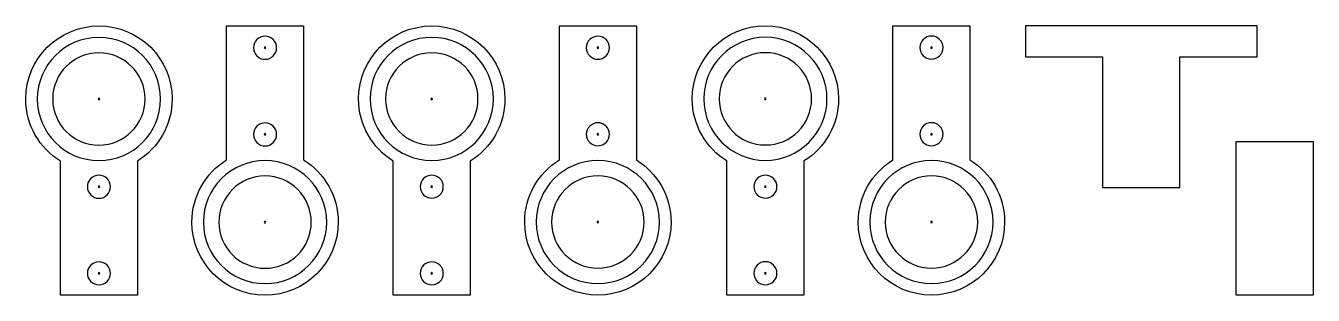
# Model space of a CAD drawing. Extents: x 0 to 167, y 12 to 47.
import ezdxf

# ---------------------------------------------------------------- set-up
doc = ezdxf.new("R2010")
doc.units = 0
doc.layers.add('LAYER_1', color=7, linetype='CONTINUOUS')

# ---------------------------------------------------------------- blocks, each defined once
blk = doc.blocks.new('BLOCK_2')
at = {"layer": 'LAYER_1', "color": 7}
blk.add_open_spline([(19.1, 37.52), (19.1, 42.77), (14.85, 47.02), (9.6, 47.02), (4.35, 47.02), (0.1, 42.77), (0.1, 37.52), (0.1, 34.11), (1.9, 31.12), (4.6, 29.45), (4.6, 29.45), (4.6, 11.99), (4.6, 11.99), (4.6, 11.99), (14.6, 11.99), (14.6, 11.99), (14.6, 11.99), (14.6, 29.45), (14.6, 29.45), (17.3, 31.12), (19.1, 34.11), (19.1, 37.52)], degree=3, knots=[0, 0, 0, 0, 1, 1, 1, 2, 2, 2, 3, 3, 3, 4, 4, 4, 5, 5, 5, 6, 6, 6, 7, 7, 7, 7], dxfattribs=at)
at = {"layer": 'LAYER_1', "color": 250}
for points in [[(9.6, 29.52), (5.18, 29.52), (1.6, 33.1), (1.6, 37.52), (1.6, 41.94), (5.18, 45.52), (9.6, 45.52), (14.02, 45.52), (17.6, 41.94), (17.6, 37.52), (17.6, 33.1), (14.02, 29.52), (9.6, 29.52)], [(9.6, 31.52), (6.29, 31.52), (3.6, 34.21), (3.6, 37.52), (3.6, 40.84), (6.29, 43.52), (9.6, 43.52), (12.91, 43.52), (15.6, 40.84), (15.6, 37.52), (15.6, 34.21), (12.91, 31.52), (9.6, 31.52)], [(9.6, 37.42), (9.54, 37.42), (9.5, 37.47), (9.5, 37.52), (9.5, 37.58), (9.54, 37.62), (9.6, 37.62), (9.66, 37.62), (9.7, 37.58), (9.7, 37.52), (9.7, 37.47), (9.66, 37.42), (9.6, 37.42)], [(9.6, 24.61), (8.77, 24.61), (8.1, 25.28), (8.1, 26.11), (8.1, 26.94), (8.77, 27.61), (9.6, 27.61), (10.43, 27.61), (11.1, 26.94), (11.1, 26.11), (11.1, 25.28), (10.43, 24.61), (9.6, 24.61)], [(9.6, 26.01), (9.54, 26.01), (9.5, 26.05), (9.5, 26.11), (9.5, 26.16), (9.54, 26.21), (9.6, 26.21), (9.66, 26.21), (9.7, 26.16), (9.7, 26.11), (9.7, 26.05), (9.66, 26.01), (9.6, 26.01)], [(9.6, 13.35), (8.77, 13.35), (8.1, 14.02), (8.1, 14.85), (8.1, 15.68), (8.77, 16.35), (9.6, 16.35), (10.43, 16.35), (11.1, 15.68), (11.1, 14.85), (11.1, 14.02), (10.43, 13.35), (9.6, 13.35)], [(9.6, 14.75), (9.55, 14.75), (9.5, 14.79), (9.5, 14.85), (9.5, 14.9), (9.55, 14.95), (9.6, 14.95), (9.66, 14.95), (9.7, 14.9), (9.7, 14.85), (9.7, 14.79), (9.66, 14.75), (9.6, 14.75)]]:
    blk.add_open_spline(points, degree=3, knots=[0, 0, 0, 0, 1, 1, 1, 2, 2, 2, 3, 3, 3, 4, 4, 4, 4], dxfattribs=at)
blk = doc.blocks.new('BLOCK_3')
at = {"layer": 'LAYER_1', "color": 7}
blk.add_open_spline([(21.66, 21.51), (21.66, 16.26), (25.91, 12.01), (31.16, 12.01), (36.41, 12.01), (40.66, 16.26), (40.66, 21.51), (40.66, 24.92), (38.86, 27.91), (36.16, 29.59), (36.16, 29.59), (36.16, 47.04), (36.16, 47.04), (36.16, 47.04), (26.16, 47.04), (26.16, 47.04), (26.16, 47.04), (26.16, 29.59), (26.16, 29.59), (23.46, 27.91), (21.66, 24.92), (21.66, 21.51)], degree=3, knots=[0, 0, 0, 0, 1, 1, 1, 2, 2, 2, 3, 3, 3, 4, 4, 4, 5, 5, 5, 6, 6, 6, 7, 7, 7, 7], dxfattribs=at)
at = {"layer": 'LAYER_1', "color": 250}
for points in [[(31.16, 45.68), (31.99, 45.68), (32.66, 45.01), (32.66, 44.18), (32.66, 43.36), (31.99, 42.68), (31.16, 42.68), (30.33, 42.68), (29.66, 43.36), (29.66, 44.18), (29.66, 45.01), (30.33, 45.68), (31.16, 45.68)], [(31.16, 44.28), (31.21, 44.28), (31.26, 44.24), (31.26, 44.18), (31.26, 44.13), (31.21, 44.08), (31.16, 44.08), (31.1, 44.08), (31.06, 44.13), (31.06, 44.18), (31.06, 44.24), (31.1, 44.28), (31.16, 44.28)], [(31.16, 34.42), (31.99, 34.42), (32.66, 33.75), (32.66, 32.92), (32.66, 32.09), (31.99, 31.42), (31.16, 31.42), (30.33, 31.42), (29.66, 32.09), (29.66, 32.92), (29.66, 33.75), (30.33, 34.42), (31.16, 34.42)], [(31.16, 33.02), (31.22, 33.02), (31.26, 32.98), (31.26, 32.92), (31.26, 32.87), (31.22, 32.82), (31.16, 32.82), (31.1, 32.82), (31.06, 32.87), (31.06, 32.92), (31.06, 32.98), (31.1, 33.02), (31.16, 33.02)], [(31.16, 29.51), (35.58, 29.51), (39.16, 25.93), (39.16, 21.51), (39.16, 17.09), (35.58, 13.51), (31.16, 13.51), (26.74, 13.51), (23.16, 17.09), (23.16, 21.51), (23.16, 25.93), (26.74, 29.51), (31.16, 29.51)], [(31.16, 27.51), (34.47, 27.51), (37.16, 24.82), (37.16, 21.51), (37.16, 18.19), (34.47, 15.51), (31.16, 15.51), (27.85, 15.51), (25.16, 18.19), (25.16, 21.51), (25.16, 24.82), (27.85, 27.51), (31.16, 27.51)], [(31.16, 21.61), (31.22, 21.61), (31.26, 21.56), (31.26, 21.51), (31.26, 21.45), (31.22, 21.41), (31.16, 21.41), (31.1, 21.41), (31.06, 21.45), (31.06, 21.51), (31.06, 21.56), (31.1, 21.61), (31.16, 21.61)]]:
    blk.add_open_spline(points, degree=3, knots=[0, 0, 0, 0, 1, 1, 1, 2, 2, 2, 3, 3, 3, 4, 4, 4, 4], dxfattribs=at)
blk = doc.blocks.new('BLOCK_4')
at = {"layer": 'LAYER_1', "color": 7}
blk.add_open_spline([(62.3, 37.53), (62.3, 42.78), (58.04, 47.03), (52.8, 47.03), (47.55, 47.03), (43.3, 42.78), (43.3, 37.53), (43.3, 34.12), (45.1, 31.13), (47.8, 29.45), (47.8, 29.45), (47.8, 12), (47.8, 12), (47.8, 12), (57.8, 12), (57.8, 12), (57.8, 12), (57.8, 29.45), (57.8, 29.45), (60.5, 31.13), (62.3, 34.12), (62.3, 37.53)], degree=3, knots=[0, 0, 0, 0, 1, 1, 1, 2, 2, 2, 3, 3, 3, 4, 4, 4, 5, 5, 5, 6, 6, 6, 7, 7, 7, 7], dxfattribs=at)
at = {"layer": 'LAYER_1', "color": 250}
for points in [[(52.8, 29.53), (48.38, 29.53), (44.8, 33.11), (44.8, 37.53), (44.8, 41.95), (48.38, 45.53), (52.8, 45.53), (57.22, 45.53), (60.8, 41.95), (60.8, 37.53), (60.8, 33.11), (57.22, 29.53), (52.8, 29.53)], [(52.8, 31.53), (49.48, 31.53), (46.8, 34.22), (46.8, 37.53), (46.8, 40.84), (49.48, 43.53), (52.8, 43.53), (56.11, 43.53), (58.8, 40.84), (58.8, 37.53), (58.8, 34.22), (56.11, 31.53), (52.8, 31.53)], [(52.8, 37.43), (52.74, 37.43), (52.7, 37.47), (52.7, 37.53), (52.7, 37.58), (52.74, 37.63), (52.8, 37.63), (52.85, 37.63), (52.9, 37.58), (52.9, 37.53), (52.9, 37.47), (52.85, 37.43), (52.8, 37.43)], [(52.8, 24.62), (51.97, 24.62), (51.3, 25.29), (51.3, 26.12), (51.3, 26.94), (51.97, 27.62), (52.8, 27.62), (53.63, 27.62), (54.3, 26.94), (54.3, 26.12), (54.3, 25.29), (53.63, 24.62), (52.8, 24.62)], [(52.8, 26.02), (52.74, 26.02), (52.7, 26.06), (52.7, 26.12), (52.7, 26.17), (52.74, 26.22), (52.8, 26.22), (52.85, 26.22), (52.9, 26.17), (52.9, 26.12), (52.9, 26.06), (52.85, 26.02), (52.8, 26.02)], [(52.8, 13.35), (51.97, 13.35), (51.3, 14.03), (51.3, 14.85), (51.3, 15.68), (51.97, 16.35), (52.8, 16.35), (53.63, 16.35), (54.3, 15.68), (54.3, 14.85), (54.3, 14.03), (53.63, 13.35), (52.8, 13.35)], [(52.8, 14.75), (52.74, 14.75), (52.7, 14.8), (52.7, 14.85), (52.7, 14.91), (52.74, 14.95), (52.8, 14.95), (52.85, 14.95), (52.9, 14.91), (52.9, 14.85), (52.9, 14.8), (52.85, 14.75), (52.8, 14.75)]]:
    blk.add_open_spline(points, degree=3, knots=[0, 0, 0, 0, 1, 1, 1, 2, 2, 2, 3, 3, 3, 4, 4, 4, 4], dxfattribs=at)
blk = doc.blocks.new('BLOCK_5')
at = {"layer": 'LAYER_1', "color": 7}
blk.add_open_spline([(64.86, 21.52), (64.86, 16.27), (69.11, 12.02), (74.36, 12.02), (79.6, 12.02), (83.86, 16.27), (83.86, 21.52), (83.86, 24.93), (82.06, 27.92), (79.36, 29.59), (79.36, 29.59), (79.36, 47.04), (79.36, 47.04), (79.36, 47.04), (69.36, 47.04), (69.36, 47.04), (69.36, 47.04), (69.36, 29.59), (69.36, 29.59), (66.66, 27.92), (64.86, 24.93), (64.86, 21.52)], degree=3, knots=[0, 0, 0, 0, 1, 1, 1, 2, 2, 2, 3, 3, 3, 4, 4, 4, 5, 5, 5, 6, 6, 6, 7, 7, 7, 7], dxfattribs=at)
at = {"layer": 'LAYER_1', "color": 250}
for points in [[(74.36, 45.69), (75.19, 45.69), (75.86, 45.02), (75.86, 44.19), (75.86, 43.36), (75.19, 42.69), (74.36, 42.69), (73.53, 42.69), (72.86, 43.36), (72.86, 44.19), (72.86, 45.02), (73.53, 45.69), (74.36, 45.69)], [(74.36, 44.29), (74.41, 44.29), (74.46, 44.25), (74.46, 44.19), (74.46, 44.14), (74.41, 44.09), (74.36, 44.09), (74.3, 44.09), (74.26, 44.14), (74.26, 44.19), (74.26, 44.25), (74.3, 44.29), (74.36, 44.29)], [(74.36, 34.43), (75.19, 34.43), (75.86, 33.76), (75.86, 32.93), (75.86, 32.1), (75.19, 31.43), (74.36, 31.43), (73.53, 31.43), (72.86, 32.1), (72.86, 32.93), (72.86, 33.76), (73.53, 34.43), (74.36, 34.43)], [(74.36, 33.03), (74.41, 33.03), (74.46, 32.98), (74.46, 32.93), (74.46, 32.87), (74.41, 32.83), (74.36, 32.83), (74.3, 32.83), (74.26, 32.87), (74.26, 32.93), (74.26, 32.98), (74.3, 33.03), (74.36, 33.03)], [(74.36, 29.52), (78.78, 29.52), (82.36, 25.93), (82.36, 21.52), (82.36, 17.1), (78.78, 13.52), (74.36, 13.52), (69.94, 13.52), (66.36, 17.1), (66.36, 21.52), (66.36, 25.93), (69.94, 29.52), (74.36, 29.52)], [(74.36, 27.52), (77.67, 27.52), (80.36, 24.83), (80.36, 21.52), (80.36, 18.2), (77.67, 15.52), (74.36, 15.52), (71.04, 15.52), (68.36, 18.2), (68.36, 21.52), (68.36, 24.83), (71.04, 27.52), (74.36, 27.52)], [(74.36, 21.62), (74.41, 21.62), (74.46, 21.57), (74.46, 21.52), (74.46, 21.46), (74.41, 21.42), (74.36, 21.42), (74.3, 21.42), (74.26, 21.46), (74.26, 21.52), (74.26, 21.57), (74.3, 21.62), (74.36, 21.62)]]:
    blk.add_open_spline(points, degree=3, knots=[0, 0, 0, 0, 1, 1, 1, 2, 2, 2, 3, 3, 3, 4, 4, 4, 4], dxfattribs=at)
blk = doc.blocks.new('BLOCK_6')
at = {"layer": 'LAYER_1', "color": 7}
blk.add_open_spline([(105.6, 37.54), (105.6, 42.78), (101.35, 47.04), (96.1, 47.04), (90.86, 47.04), (86.61, 42.78), (86.61, 37.54), (86.61, 34.13), (88.4, 31.14), (91.11, 29.46), (91.11, 29.46), (91.11, 12.01), (91.11, 12.01), (91.11, 12.01), (101.11, 12.01), (101.11, 12.01), (101.11, 12.01), (101.11, 29.46), (101.11, 29.46), (103.81, 31.14), (105.6, 34.13), (105.6, 37.54)], degree=3, knots=[0, 0, 0, 0, 1, 1, 1, 2, 2, 2, 3, 3, 3, 4, 4, 4, 5, 5, 5, 6, 6, 6, 7, 7, 7, 7], dxfattribs=at)
at = {"layer": 'LAYER_1', "color": 250}
for points in [[(96.1, 29.54), (91.69, 29.54), (88.11, 33.12), (88.11, 37.54), (88.11, 41.96), (91.69, 45.54), (96.1, 45.54), (100.52, 45.54), (104.1, 41.96), (104.1, 37.54), (104.1, 33.12), (100.52, 29.54), (96.1, 29.54)], [(96.1, 31.54), (92.79, 31.54), (90.1, 34.22), (90.1, 37.54), (90.1, 40.85), (92.79, 43.54), (96.1, 43.54), (99.42, 43.54), (102.1, 40.85), (102.1, 37.54), (102.1, 34.22), (99.42, 31.54), (96.1, 31.54)], [(96.1, 37.44), (96.05, 37.44), (96, 37.48), (96, 37.54), (96, 37.59), (96.05, 37.64), (96.1, 37.64), (96.16, 37.64), (96.2, 37.59), (96.2, 37.54), (96.2, 37.48), (96.16, 37.44), (96.1, 37.44)], [(96.1, 24.62), (95.28, 24.62), (94.6, 25.29), (94.6, 26.12), (94.6, 26.95), (95.28, 27.62), (96.1, 27.62), (96.93, 27.62), (97.6, 26.95), (97.6, 26.12), (97.6, 25.29), (96.93, 24.62), (96.1, 24.62)], [(96.1, 26.02), (96.05, 26.02), (96, 26.07), (96, 26.12), (96, 26.18), (96.05, 26.22), (96.1, 26.22), (96.16, 26.22), (96.2, 26.18), (96.2, 26.12), (96.2, 26.07), (96.16, 26.02), (96.1, 26.02)], [(96.11, 13.36), (95.28, 13.36), (94.61, 14.03), (94.61, 14.86), (94.61, 15.69), (95.28, 16.36), (96.11, 16.36), (96.93, 16.36), (97.61, 15.69), (97.61, 14.86), (97.61, 14.03), (96.93, 13.36), (96.11, 13.36)], [(96.11, 14.76), (96.05, 14.76), (96.01, 14.81), (96.01, 14.86), (96.01, 14.92), (96.05, 14.96), (96.11, 14.96), (96.16, 14.96), (96.21, 14.92), (96.21, 14.86), (96.21, 14.81), (96.16, 14.76), (96.11, 14.76)]]:
    blk.add_open_spline(points, degree=3, knots=[0, 0, 0, 0, 1, 1, 1, 2, 2, 2, 3, 3, 3, 4, 4, 4, 4], dxfattribs=at)
blk = doc.blocks.new('BLOCK_7')
at = {"layer": 'LAYER_1', "color": 7}
blk.add_open_spline([(108.16, 21.52), (108.16, 16.28), (112.42, 12.02), (117.66, 12.02), (122.91, 12.02), (127.16, 16.28), (127.16, 21.52), (127.16, 24.93), (125.36, 27.92), (122.66, 29.6), (122.66, 29.6), (122.66, 47.05), (122.66, 47.05), (122.66, 47.05), (112.66, 47.05), (112.66, 47.05), (112.66, 47.05), (112.66, 29.6), (112.66, 29.6), (109.96, 27.92), (108.16, 24.93), (108.16, 21.52)], degree=3, knots=[0, 0, 0, 0, 1, 1, 1, 2, 2, 2, 3, 3, 3, 4, 4, 4, 5, 5, 5, 6, 6, 6, 7, 7, 7, 7], dxfattribs=at)
at = {"layer": 'LAYER_1', "color": 250}
for points in [[(117.66, 45.7), (118.49, 45.7), (119.16, 45.03), (119.16, 44.2), (119.16, 43.37), (118.49, 42.7), (117.66, 42.7), (116.84, 42.7), (116.16, 43.37), (116.16, 44.2), (116.16, 45.03), (116.84, 45.7), (117.66, 45.7)], [(117.66, 44.3), (117.72, 44.3), (117.76, 44.25), (117.76, 44.2), (117.76, 44.14), (117.72, 44.1), (117.66, 44.1), (117.61, 44.1), (117.56, 44.14), (117.56, 44.2), (117.56, 44.25), (117.61, 44.3), (117.66, 44.3)], [(117.66, 34.44), (118.49, 34.44), (119.16, 33.77), (119.16, 32.94), (119.16, 32.11), (118.49, 31.44), (117.66, 31.44), (116.84, 31.44), (116.16, 32.11), (116.16, 32.94), (116.16, 33.77), (116.84, 34.44), (117.66, 34.44)], [(117.66, 33.04), (117.72, 33.04), (117.76, 32.99), (117.76, 32.94), (117.76, 32.88), (117.72, 32.84), (117.66, 32.84), (117.61, 32.84), (117.56, 32.88), (117.56, 32.94), (117.56, 32.99), (117.61, 33.04), (117.66, 33.04)], [(117.66, 29.52), (122.08, 29.52), (125.66, 25.94), (125.66, 21.52), (125.66, 17.1), (122.08, 13.52), (117.66, 13.52), (113.25, 13.52), (109.66, 17.1), (109.66, 21.52), (109.66, 25.94), (113.25, 29.52), (117.66, 29.52)], [(117.66, 27.52), (120.98, 27.52), (123.66, 24.84), (123.66, 21.52), (123.66, 18.21), (120.98, 15.52), (117.66, 15.52), (114.35, 15.52), (111.66, 18.21), (111.66, 21.52), (111.66, 24.84), (114.35, 27.52), (117.66, 27.52)], [(117.66, 21.62), (117.72, 21.62), (117.76, 21.58), (117.76, 21.52), (117.76, 21.47), (117.72, 21.42), (117.66, 21.42), (117.61, 21.42), (117.56, 21.47), (117.56, 21.52), (117.56, 21.58), (117.61, 21.62), (117.66, 21.62)]]:
    blk.add_open_spline(points, degree=3, knots=[0, 0, 0, 0, 1, 1, 1, 2, 2, 2, 3, 3, 3, 4, 4, 4, 4], dxfattribs=at)

msp = doc.modelspace()

# ---------------------------------------------------------------- linework, layer by layer
at = {"layer": 'LAYER_1', "color": 7}
for points in [[(149.88, 43.02), (159.95, 43.02), (159.95, 47.02), (129.88, 47.02), (129.88, 43.02), (139.88, 43.02), (139.88, 26.02), (149.88, 26.02), (149.88, 43.02)], [(157.22, 11.99), (157.22, 31.99), (167.22, 31.99), (167.22, 11.99), (157.22, 11.99)]]:
    msp.add_lwpolyline(points, dxfattribs=at)

# ---------------------------------------------------------------- block references
at = {"layer": 'LAYER_1'}
for name in ['BLOCK_2', 'BLOCK_3', 'BLOCK_4', 'BLOCK_5', 'BLOCK_6', 'BLOCK_7']:
    msp.add_blockref(name, (0, 0), dxfattribs=at)

doc.saveas('drawing.dxf')
